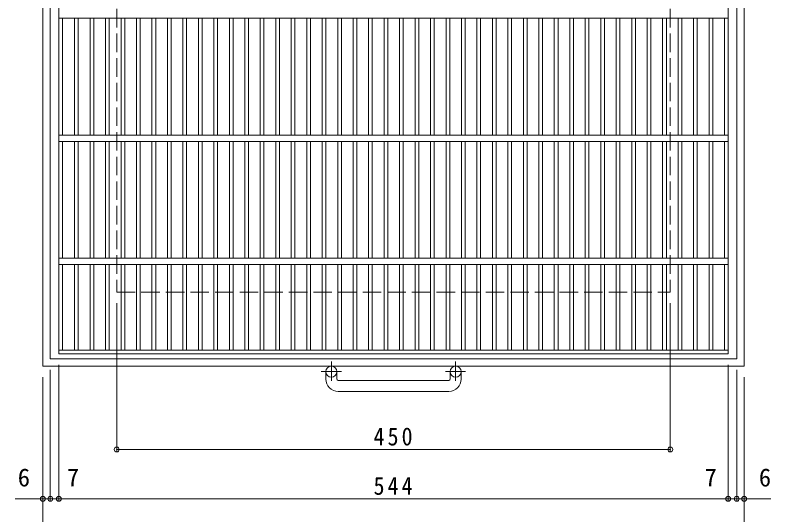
# Model space of a CAD drawing. Units: millimetres at full size, sheet at 1:5; details may follow other scales. Extents: x -741 to 867, y -685 to 668.
# Drawn here: x -741 to -127, y -207 to 199 of the extents above; entities that cross this region are included whole.
import ezdxf
from ezdxf.enums import TextEntityAlignment as Align

# ---------------------------------------------------------------- set-up
doc = ezdxf.new("R2010")
doc.units = ezdxf.units.MM
doc.header["$LTSCALE"] = 5
doc.header["$PDMODE"] = 32
doc.header["$PDSIZE"] = 4
doc.linetypes.add('CHAIN1', pattern=[8, 5, -1, 1, -1])
doc.linetypes.add('DASHED3', pattern=[4, 3, -1])
for name, color, linetype, lineweight in [('B-1_ピット', 2, 'Continuous', 9), ('B-2_蓋', 3, 'Continuous', 9), ('B-4_寸法', 7, 'Continuous', 9)]:
    doc.layers.add(name, color=color, linetype=linetype, lineweight=lineweight)
doc.styles.add('ＭＳ ゴシック', font='')
doc.styles.get('ＭＳ ゴシック').set_extended_font_data('MS Gothic')

msp = doc.modelspace()

# ---------------------------------------------------------------- linework, layer by layer
at = {"layer": 'B-1_ピット'}
for p, q in [((-718.595, 483.549), (-718.595, -86.451)), ((-148.596, 483.549), (-148.596, -86.451)), ((-712.595, 477.549), (-712.595, -80.45)), ((-154.596, 477.549), (-154.596, -80.45)), ((-712.595, -80.45), (-154.596, -80.45)), ((-718.595, -86.451), (-148.596, -86.451)), ((-488.596, -97.052), (-488.596, -90.951)), ((-479.596, -97.052), (-479.596, -90.951)), ((-387.596, -97.052), (-387.596, -90.951)), ((-378.596, -97.052), (-378.596, -90.951)), ((-478.596, -98.051), (-388.596, -98.051)), ((-388.596, -107.051), (-478.596, -107.051))]:
    msp.add_line(p, q, dxfattribs=at)
at = {"layer": 'B-1_ピット', "linetype": 'DASHED3'}
for p, q in [((-658.596, 423.55), (-658.596, -26.451)), ((-208.595, 423.55), (-208.595, -26.451)), ((-658.596, -26.451), (-208.595, -26.451))]:
    msp.add_line(p, q, dxfattribs=at)
at = {"layer": 'B-1_ピット', "linetype": 'CHAIN1'}
for p, q in [((-484.096, -82.844), (-484.096, -98.441)), ((-383.096, -82.844), (-383.096, -98.441)), ((-475.933, -90.951), (-492.34, -90.951)), ((-374.933, -90.951), (-391.34, -90.951))]:
    msp.add_line(p, q, dxfattribs=at)
at = {"layer": 'B-1_ピット'}
for centre in [(-484.096, -90.951), (-383.096, -90.951)]:
    msp.add_circle(centre, 4.5, dxfattribs=at)
for centre, radius, start, end in [((-478.596, -97.052), 10, 180, 270), ((-478.596, -97.052), 1, 180, 270), ((-388.596, -97.052), 10, 270, 0), ((-388.596, -97.052), 1, 270, 0)]:
    msp.add_arc(centre, radius, start, end, dxfattribs=at)
at = {"layer": 'B-2_蓋'}
for p, q in [((-705.596, -76.45), (-705.596, 473.55)), ((-161.596, 473.55), (-161.596, -76.45)), ((-705.596, 196.049), (-161.596, 196.049)), ((-702.595, 101.049), (-702.595, 196.049)), ((-692.836, 196.049), (-692.836, 101.049)), ((-689.836, 196.049), (-689.836, 101.049)), ((-680.256, 196.049), (-680.256, 101.049)), ((-677.256, 196.049), (-677.256, 101.049)), ((-667.676, 196.049), (-667.676, 101.049)), ((-664.676, 196.049), (-664.676, 101.049)), ((-655.095, 196.049), (-655.095, 101.049)), ((-652.096, 196.049), (-652.096, 101.049)), ((-642.515, 196.049), (-642.515, 101.049)), ((-639.516, 196.049), (-639.516, 101.049)), ((-629.936, 196.049), (-629.936, 101.049)), ((-626.936, 196.049), (-626.936, 101.049)), ((-617.355, 196.049), (-617.355, 101.049)), ((-614.355, 196.049), (-614.355, 101.049)), ((-604.775, 196.049), (-604.775, 101.049)), ((-601.776, 196.049), (-601.776, 101.049)), ((-592.196, 196.049), (-592.196, 101.049)), ((-589.196, 196.049), (-589.196, 101.049)), ((-579.616, 196.049), (-579.616, 101.049)), ((-576.616, 196.049), (-576.616, 101.049)), ((-567.036, 196.049), (-567.036, 101.049)), ((-564.036, 196.049), (-564.036, 101.049)), ((-554.456, 196.049), (-554.456, 101.049)), ((-551.455, 196.049), (-551.455, 101.049)), ((-541.876, 196.049), (-541.876, 101.049)), ((-538.875, 196.049), (-538.875, 101.049)), ((-529.296, 196.049), (-529.296, 101.049)), ((-526.295, 196.049), (-526.295, 101.049)), ((-516.715, 196.049), (-516.715, 101.049)), ((-513.715, 196.049), (-513.715, 101.049)), ((-504.135, 196.049), (-504.135, 101.049)), ((-501.135, 196.049), (-501.135, 101.049)), ((-491.555, 196.049), (-491.555, 101.049)), ((-488.555, 196.049), (-488.555, 101.049)), ((-478.975, 196.049), (-478.975, 101.049)), ((-475.975, 196.049), (-475.975, 101.049)), ((-466.395, 196.049), (-466.395, 101.049)), ((-463.396, 196.049), (-463.396, 101.049)), ((-453.815, 196.049), (-453.815, 101.049)), ((-450.816, 196.049), (-450.816, 101.049)), ((-441.236, 196.049), (-441.236, 101.049)), ((-438.236, 196.049), (-438.236, 101.049)), ((-428.656, 196.049), (-428.656, 101.049)), ((-425.656, 196.049), (-425.656, 101.049)), ((-416.075, 196.049), (-416.075, 101.049)), ((-413.075, 196.049), (-413.075, 101.049)), ((-403.495, 196.049), (-403.495, 101.049)), ((-400.495, 196.049), (-400.495, 101.049)), ((-390.915, 196.049), (-390.915, 101.049)), ((-387.915, 196.049), (-387.915, 101.049)), ((-378.335, 196.049), (-378.335, 101.049)), ((-375.335, 196.049), (-375.335, 101.049)), ((-365.755, 196.049), (-365.755, 101.049)), ((-362.755, 196.049), (-362.755, 101.049)), ((-353.175, 196.049), (-353.175, 101.049)), ((-350.175, 196.049), (-350.175, 101.049)), ((-340.596, 196.049), (-340.596, 101.049)), ((-337.595, 196.049), (-337.595, 101.049)), ((-328.015, 196.049), (-328.015, 101.049)), ((-325.015, 196.049), (-325.015, 101.049)), ((-315.435, 196.049), (-315.435, 101.049)), ((-312.435, 196.049), (-312.435, 101.049)), ((-302.855, 196.049), (-302.855, 101.049)), ((-299.855, 196.049), (-299.855, 101.049)), ((-290.275, 196.049), (-290.275, 101.049)), ((-287.275, 195.992), (-287.275, 101.049)), ((-277.695, 196.049), (-277.695, 101.049)), ((-274.695, 196.049), (-274.695, 101.049)), ((-265.115, 196.049), (-265.115, 101.049)), ((-262.116, 196.049), (-262.116, 101.049)), ((-252.535, 196.049), (-252.535, 101.049)), ((-249.536, 196.049), (-249.536, 101.049)), ((-239.955, 196.049), (-239.955, 101.049)), ((-236.956, 196.049), (-236.956, 101.049)), ((-227.375, 196.049), (-227.375, 101.049)), ((-224.375, 196.049), (-224.375, 101.049)), ((-214.795, 196.049), (-214.795, 101.049)), ((-211.795, 196.049), (-211.795, 101.049)), ((-202.215, 196.049), (-202.215, 101.049)), ((-199.215, 196.049), (-199.215, 101.049)), ((-189.636, 196.049), (-189.636, 101.049)), ((-186.635, 196.049), (-186.635, 101.049)), ((-177.056, 196.049), (-177.056, 101.049)), ((-174.055, 196.049), (-174.055, 101.049)), ((-164.595, 196.049), (-164.595, 101.049)), ((-705.596, 101.049), (-161.596, 101.049)), ((-705.596, 96.049), (-161.596, 96.049)), ((-702.595, 1.049), (-702.595, 96.049)), ((-692.836, 96.049), (-692.836, 1.049)), ((-689.836, 96.049), (-689.836, 1.049)), ((-680.256, 96.049), (-680.256, 1.049)), ((-677.256, 96.049), (-677.256, 1.049)), ((-667.676, 96.049), (-667.676, 1.049)), ((-664.676, 96.049), (-664.676, 1.049)), ((-655.095, 96.049), (-655.095, 1.049)), ((-652.096, 96.049), (-652.096, 1.049)), ((-642.515, 96.049), (-642.515, 1.049)), ((-639.516, 96.049), (-639.516, 1.049)), ((-629.936, 96.049), (-629.936, 1.049)), ((-626.936, 96.049), (-626.936, 1.049)), ((-617.355, 96.049), (-617.355, 1.049)), ((-614.355, 96.049), (-614.355, 1.049)), ((-604.775, 96.049), (-604.775, 1.049)), ((-601.776, 96.049), (-601.776, 1.049)), ((-592.196, 96.049), (-592.196, 1.049)), ((-589.196, 96.049), (-589.196, 1.049)), ((-579.616, 96.049), (-579.616, 1.049)), ((-576.616, 96.049), (-576.616, 1.049)), ((-567.036, 96.049), (-567.036, 1.049)), ((-564.036, 96.049), (-564.036, 1.049)), ((-554.456, 96.049), (-554.456, 1.049)), ((-551.455, 96.049), (-551.455, 1.049)), ((-541.876, 96.049), (-541.876, 1.049)), ((-538.875, 96.049), (-538.875, 1.049)), ((-529.296, 96.049), (-529.296, 1.049)), ((-526.295, 96.049), (-526.295, 1.049)), ((-516.715, 96.049), (-516.715, 1.049)), ((-513.715, 96.049), (-513.715, 1.049)), ((-504.135, 96.049), (-504.135, 1.049)), ((-501.135, 96.049), (-501.135, 1.049)), ((-491.555, 96.049), (-491.555, 1.049)), ((-488.555, 96.049), (-488.555, 1.049)), ((-478.975, 96.049), (-478.975, 1.049)), ((-475.975, 96.049), (-475.975, 1.049)), ((-466.395, 96.049), (-466.395, 1.049)), ((-463.396, 96.049), (-463.396, 1.049)), ((-453.815, 96.049), (-453.815, 1.049)), ((-450.816, 96.049), (-450.816, 1.049)), ((-441.236, 96.049), (-441.236, 1.049)), ((-438.236, 96.049), (-438.236, 1.049)), ((-428.656, 96.049), (-428.656, 1.049)), ((-425.656, 96.049), (-425.656, 1.049)), ((-416.075, 96.049), (-416.075, 1.049)), ((-413.075, 96.049), (-413.075, 1.049)), ((-403.495, 96.049), (-403.495, 1.049)), ((-400.495, 96.049), (-400.495, 1.049)), ((-390.915, 96.049), (-390.915, 1.049)), ((-387.915, 96.049), (-387.915, 1.049)), ((-378.335, 96.049), (-378.335, 1.049)), ((-375.335, 96.049), (-375.335, 1.049)), ((-365.755, 96.049), (-365.755, 1.049)), ((-362.755, 96.049), (-362.755, 1.049)), ((-353.175, 96.049), (-353.175, 1.049)), ((-350.175, 96.049), (-350.175, 1.049)), ((-340.596, 96.049), (-340.596, 1.049)), ((-337.595, 96.049), (-337.595, 1.049)), ((-328.015, 96.049), (-328.015, 1.049)), ((-325.015, 96.049), (-325.015, 1.049)), ((-315.435, 96.049), (-315.435, 1.049)), ((-312.435, 96.049), (-312.435, 1.049)), ((-302.855, 96.049), (-302.855, 1.049)), ((-299.855, 96.049), (-299.855, 1.049)), ((-290.275, 96.049), (-290.275, 1.049)), ((-287.275, 96.049), (-287.275, 1.049)), ((-277.695, 96.049), (-277.695, 1.049)), ((-274.695, 96.049), (-274.695, 1.049)), ((-265.115, 96.049), (-265.115, 1.049)), ((-262.116, 96.049), (-262.116, 1.049)), ((-252.535, 96.049), (-252.535, 1.049)), ((-249.536, 96.049), (-249.536, 1.049)), ((-239.955, 96.049), (-239.955, 1.049)), ((-236.956, 96.049), (-236.956, 1.049)), ((-227.375, 96.049), (-227.375, 1.049)), ((-224.375, 96.049), (-224.375, 1.049)), ((-214.795, 96.049), (-214.795, 1.049)), ((-211.795, 96.049), (-211.795, 1.049)), ((-202.215, 96.049), (-202.215, 1.049)), ((-199.215, 96.049), (-199.215, 1.049)), ((-189.636, 96.049), (-189.636, 1.049)), ((-186.635, 96.049), (-186.635, 1.049)), ((-177.056, 96.049), (-177.056, 1.049)), ((-174.055, 96.049), (-174.055, 1.049)), ((-164.595, 96.049), (-164.595, 1.049)), ((-705.596, 1.049), (-161.596, 1.049)), ((-705.596, -3.951), (-161.596, -3.951)), ((-702.595, -73.45), (-702.595, -3.951)), ((-692.836, -3.951), (-692.836, -73.45)), ((-689.836, -3.951), (-689.836, -73.45)), ((-680.256, -3.951), (-680.256, -73.45)), ((-677.256, -3.951), (-677.256, -73.45)), ((-667.676, -3.951), (-667.676, -73.45)), ((-664.676, -3.951), (-664.676, -73.45)), ((-655.095, -3.951), (-655.095, -73.45)), ((-652.096, -3.951), (-652.096, -73.45)), ((-642.515, -3.951), (-642.515, -73.45)), ((-639.516, -3.951), (-639.516, -73.45)), ((-629.936, -3.951), (-629.936, -73.45)), ((-626.936, -3.951), (-626.936, -73.45)), ((-617.355, -3.951), (-617.355, -73.45)), ((-614.355, -3.951), (-614.355, -73.45)), ((-604.775, -3.951), (-604.775, -73.45)), ((-601.776, -3.951), (-601.776, -73.45)), ((-592.196, -3.951), (-592.196, -73.45)), ((-589.196, -3.951), (-589.196, -73.45)), ((-579.616, -3.951), (-579.616, -73.45)), ((-576.616, -3.951), (-576.616, -73.45)), ((-567.036, -3.951), (-567.036, -73.45)), ((-564.036, -3.951), (-564.036, -73.45)), ((-554.456, -3.951), (-554.456, -73.45)), ((-551.455, -3.951), (-551.455, -73.45)), ((-541.876, -3.951), (-541.876, -73.45)), ((-538.875, -3.951), (-538.875, -73.45)), ((-529.296, -3.951), (-529.296, -73.45)), ((-526.295, -3.951), (-526.295, -73.45)), ((-516.715, -3.951), (-516.715, -73.45)), ((-513.715, -3.951), (-513.715, -73.45)), ((-504.135, -3.951), (-504.135, -73.45)), ((-501.135, -3.951), (-501.135, -73.45)), ((-491.555, -3.951), (-491.555, -73.45)), ((-488.555, -3.951), (-488.555, -73.45)), ((-478.975, -3.951), (-478.975, -73.45)), ((-475.975, -3.951), (-475.975, -73.45)), ((-466.395, -3.951), (-466.395, -73.45)), ((-463.396, -3.951), (-463.396, -73.45)), ((-453.815, -3.951), (-453.815, -73.45)), ((-450.816, -3.951), (-450.816, -73.45)), ((-441.236, -3.951), (-441.236, -73.45)), ((-438.236, -3.951), (-438.236, -73.45)), ((-428.656, -3.951), (-428.656, -73.45)), ((-425.656, -3.951), (-425.656, -73.45)), ((-416.075, -3.951), (-416.075, -73.45)), ((-413.075, -3.951), (-413.075, -73.45)), ((-403.495, -3.951), (-403.495, -73.45)), ((-400.495, -3.951), (-400.495, -73.45)), ((-390.915, -3.951), (-390.915, -73.45)), ((-387.915, -3.951), (-387.915, -73.45)), ((-378.335, -3.951), (-378.335, -73.45)), ((-375.335, -3.951), (-375.335, -73.45)), ((-365.755, -3.951), (-365.755, -73.45)), ((-362.755, -3.951), (-362.755, -73.45)), ((-353.175, -3.951), (-353.175, -73.45)), ((-350.175, -3.951), (-350.175, -73.45)), ((-340.596, -3.951), (-340.596, -73.45)), ((-337.595, -3.951), (-337.595, -73.45)), ((-328.015, -3.951), (-328.015, -73.45)), ((-325.015, -3.951), (-325.015, -73.45)), ((-315.435, -3.951), (-315.435, -73.45)), ((-312.435, -3.951), (-312.435, -73.45)), ((-302.855, -3.951), (-302.855, -73.45)), ((-299.855, -3.951), (-299.855, -73.45)), ((-290.275, -3.951), (-290.275, -73.45)), ((-287.275, -3.951), (-287.275, -73.45)), ((-277.695, -3.951), (-277.695, -73.45)), ((-274.695, -3.951), (-274.695, -73.45)), ((-265.115, -3.951), (-265.115, -73.45)), ((-262.116, -3.951), (-262.116, -73.45)), ((-252.535, -3.951), (-252.535, -73.45)), ((-249.536, -3.951), (-249.536, -73.45)), ((-239.955, -3.951), (-239.955, -73.45)), ((-236.956, -3.951), (-236.956, -73.45)), ((-227.375, -3.951), (-227.375, -73.45)), ((-224.375, -3.951), (-224.375, -73.45)), ((-214.795, -3.951), (-214.795, -73.45)), ((-211.795, -3.951), (-211.795, -73.45)), ((-202.215, -3.951), (-202.215, -73.45)), ((-199.215, -3.951), (-199.215, -73.45)), ((-189.636, -3.951), (-189.636, -73.45)), ((-186.635, -3.951), (-186.635, -73.45)), ((-177.056, -3.951), (-177.056, -73.45)), ((-174.055, -3.951), (-174.055, -73.45)), ((-164.595, -3.951), (-164.595, -73.45)), ((-161.596, -73.45), (-705.596, -73.45)), ((-161.596, -76.45), (-705.596, -76.45))]:
    msp.add_line(p, q, dxfattribs=at)
at = {"layer": 'B-4_寸法'}
for p, q in [((-658.596, -35.451), (-658.596, -155.953)), ((-208.595, -35.451), (-208.595, -155.953)), ((-705.596, -85.45), (-705.596, -196.048)), ((-161.596, -85.45), (-161.596, -196.048)), ((-712.595, -89.45), (-712.595, -196.048)), ((-154.596, -89.45), (-154.596, -196.048)), ((-718.595, -237.884), (-718.595, -95.451)), ((-148.596, -237.884), (-148.596, -95.451)), ((-658.596, -154.153), (-208.595, -154.153)), ((-741.195, -194.248), (-712.595, -194.248)), ((-712.595, -194.248), (-705.596, -194.248)), ((-705.596, -194.248), (-161.596, -194.248)), ((-161.596, -194.248), (-126.814, -194.248))]:
    msp.add_line(p, q, dxfattribs=at)
for p in [(-658.596, -154.153), (-208.595, -154.153), (-718.595, -194.248), (-712.595, -194.248), (-705.596, -194.248), (-161.596, -194.248), (-154.596, -194.248), (-148.596, -194.248)]:
    msp.add_point(p, dxfattribs=at)

# ---------------------------------------------------------------- texts
at = {"layer": 'B-4_寸法', "color": 2, "style": 'ＭＳ ゴシック'}
for s, p in [('6', (-739.044, -188.648)), ('7', (-699.14, -188.648)), ('7', (-180.703, -188.648)), ('6', (-136.6, -188.648))]:
    msp.add_text(s, height=14.66, dxfattribs=at).set_placement(p, align=Align.BOTTOM_LEFT)
at = {"layer": 'B-4_寸法', "color": 2, "char_height": 14.66, "attachment_point": 7, "style": 'ＭＳ ゴシック'}
for s, insert in [('\\T1.27;\\W0.9;450', (-449.846, -151.153)), ('\\T1.27;\\W0.9;544', (-449.846, -191.248))]:
    msp.add_mtext(s, dxfattribs=dict(at, insert=insert))

doc.saveas('drawing.dxf')
